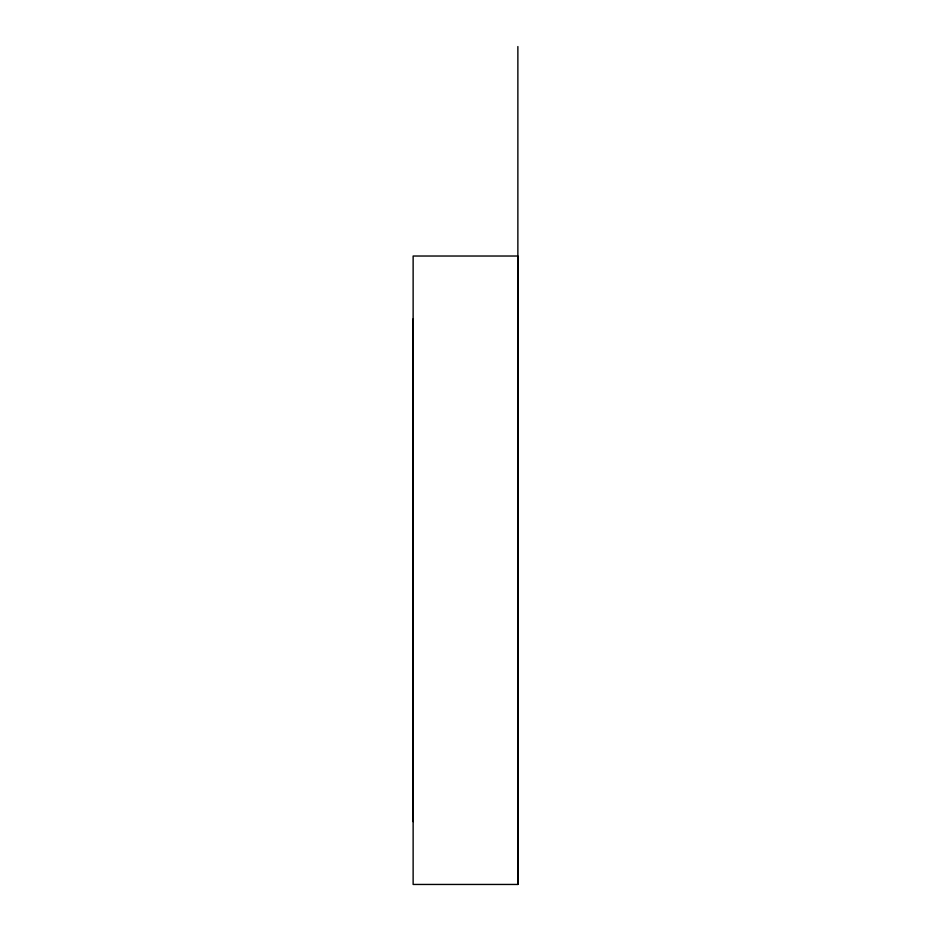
<?xml version="1.0" encoding="UTF-8"?>
<svg xmlns="http://www.w3.org/2000/svg" width="931" height="931" viewBox="0 0 931 931"><rect width="100%" height="100%" fill="white"/><g stroke="black" fill="none" stroke-linecap="round" stroke-linejoin="round"><path stroke-width="1.4" d="M517.869 884.45L517.869 256.025L413.131 256.025L413.131 884.45L517.869 884.45L517.869 46.55M413.131 318.868L413.131 821.608"/></g></svg>
